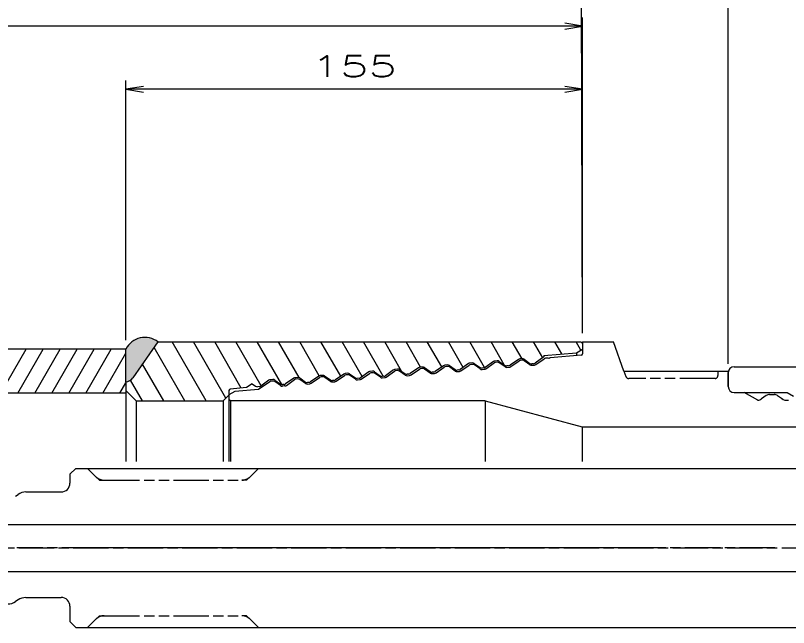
# Model space of a CAD drawing. Units: millimetres at full size, sheet at 1:1. Extents: x -2456 to -674, y 2522 to 3782.
# Drawn here: x -1472.5 to -1210.1, y 3161.4 to 3369.1 of the extents above; entities that cross this region are included whole.
import ezdxf
from ezdxf.enums import TextEntityAlignment as Align

# ---------------------------------------------------------------- set-up
doc = ezdxf.new("R2010")
doc.units = ezdxf.units.MM
doc.linetypes.add('CHAIN', pattern=[18.5, 12, -1.5, 3.5, -1.5])
doc.linetypes.add('CHAIN_DOUBLE_DASH', pattern=[23.5, 12, -1.5, 3.5, -1.5, 3.5, -1.5])
for name, color, linetype, lineweight in [('02細線', 81, 'Continuous', 25), ('0_2', 7, 'Continuous', 25), ('1外形線', 7, 'Continuous', 25), ('4中心線', 1, 'CHAIN', 25), ('中心線', 1, 'CHAIN', 25), ('外形線', 7, 'Continuous', 25), ('想像線', 6, 'CHAIN_DOUBLE_DASH', 25)]:
    doc.layers.add(name, color=color, linetype=linetype, lineweight=lineweight)
doc.styles.add('simplex.shx', font='')
doc.styles.get('simplex.shx').set_extended_font_data('simplex.shx')

# ---------------------------------------------------------------- blocks, each defined once
blk = doc.blocks.new('open_arrow')
at = {"color": 0, "linetype": 'Continuous', "lineweight": -2}
blk.add_lwpolyline([(7.5, 1.25), (0, 0), (7.5, -1.25)], dxfattribs=at)

msp = doc.modelspace()

# ---------------------------------------------------------------- hatches: boundary and pattern name
at = {"layer": '1外形線'}
msp.add_hatch(color=256, dxfattribs=at).paths.add_polyline_path([(-1432.693, 3246.083, -0.23408), (-1435.03, 3244.806), (-1435.03, 3255.912), (-1435.03, 3255.912, -0.472), (-1424.13, 3258.312)])

# ---------------------------------------------------------------- linework, layer by layer
at = {"layer": '02細線', "color": 7}
for p, q in [((-1280.038, 3261.312), (-1280.366, 3394.889)), ((-1280.03, 3261.312), (-1280.03, 3368.44)), ((-1280.03, 3365.44), (-1554.017, 3365.44)), ((-1435.03, 3258.912), (-1435.03, 3347.025)), ((-1280.03, 3261.312), (-1280.03, 3347.025)), ((-1280.03, 3344.025), (-1435.03, 3344.025))]:
    msp.add_line(p, q, dxfattribs=at)
at = {"layer": '02細線'}
for p, q in [((-1407.755, 3238.304), (-1419.307, 3258.312)), ((-1401.084, 3239.249), (-1412.09, 3258.312)), ((-1395.833, 3242.653), (-1404.873, 3258.312)), ((-1389.082, 3243.46), (-1397.657, 3258.312)), ((-1382.076, 3243.826), (-1390.44, 3258.312)), ((-1376.228, 3246.197), (-1383.223, 3258.312)), ((-1369.362, 3246.804), (-1376.006, 3258.312)), ((-1362.083, 3246.696), (-1368.789, 3258.312)), ((-1354.796, 3246.575), (-1361.572, 3258.312)), ((-1347.634, 3246.67), (-1354.355, 3258.312)), ((-1341.411, 3248.393), (-1347.138, 3258.312)), ((-1334.968, 3249.732), (-1339.922, 3258.312)), ((-1327.797, 3249.811), (-1332.705, 3258.312)), ((-1320.51, 3249.69), (-1325.488, 3258.312)), ((-1313.234, 3249.588), (-1318.271, 3258.312)), ((-1306.558, 3250.525), (-1311.054, 3258.312)), ((-1300.54, 3252.601), (-1303.837, 3258.312)), ((-1293.511, 3252.926), (-1296.62, 3258.312)), ((-1287.045, 3254.228), (-1289.403, 3258.312)), ((-1280.563, 3255.5), (-1282.186, 3258.312)), ((-1477.49, 3240.912), (-1468.83, 3255.912)), ((-1471.717, 3240.912), (-1463.056, 3255.912)), ((-1465.943, 3240.912), (-1457.283, 3255.912)), ((-1460.17, 3240.912), (-1451.509, 3255.912)), ((-1454.396, 3240.912), (-1445.736, 3255.912)), ((-1448.623, 3240.912), (-1439.962, 3255.912)), ((-1442.849, 3240.912), (-1435.03, 3254.455)), ((-1414.972, 3238.304), (-1425.442, 3256.438)), ((-1422.189, 3238.304), (-1429.398, 3250.789)), ((-1437.076, 3240.912), (-1435.03, 3244.455)), ((-1429.406, 3238.304), (-1433.46, 3245.325))]:
    msp.add_line(p, q, dxfattribs=at)
at = {"layer": '0_2'}
for p, q in [((-1230.517, 3250.912), (-1230.517, 3395.011)), ((-1452.017, 3215.412), (-1454.017, 3213.412)), ((-1454.017, 3213.412), (-1454.017, 3210.405)), ((-1469.017, 3207.405), (-1457.017, 3207.405)), ((-1469.017, 3171.614), (-1457.017, 3171.614)), ((-1454.017, 3168.614), (-1454.017, 3163.412)), ((-1454.017, 3163.412), (-1452.017, 3161.412))]:
    msp.add_line(p, q, dxfattribs=at)
at = {"layer": '0_2', "color": 9}
for p, q in [((-1445.189, 3212.584), (-1444.017, 3211.412)), ((-1392.845, 3212.584), (-1394.017, 3211.412)), ((-1444.017, 3211.412), (-1442.36, 3211.412)), ((-1394.017, 3211.412), (-1395.674, 3211.412)), ((-1445.189, 3164.241), (-1444.017, 3165.412)), ((-1444.017, 3165.412), (-1442.36, 3165.412)), ((-1394.017, 3165.412), (-1395.674, 3165.412)), ((-1392.845, 3164.241), (-1394.017, 3165.412))]:
    msp.add_line(p, q, dxfattribs=at)
at = {"layer": '0_2'}
for centre, start, end in [((-1457.017, 3210.405), 270, 0), ((-1457.017, 3168.614), 0, 90)]:
    msp.add_arc(centre, 3, start, end, dxfattribs=at)
at = {"layer": '1外形線'}
for p, q in [((-1424.13, 3258.312), (-1432.693, 3246.083)), ((-1424.13, 3258.312), (-1280.53, 3258.312)), ((-1280.53, 3258.312), (-1280.03, 3257.812)), ((-1280.03, 3258.312), (-1269.53, 3258.312)), ((-1280.03, 3258.312), (-1280.03, 3254.272)), ((-1280.03, 3257.812), (-1280.03, 3255.812)), ((-1265.927, 3248.412), (-1269.53, 3258.312)), ((-1435.03, 3255.912), (-1887.191, 3255.912)), ((-1435.03, 3244.806), (-1435.03, 3255.912)), ((-1293.088, 3253.724), (-1282.023, 3254.646)), ((-1282.023, 3254.646), (-1280.03, 3255.812)), ((-1282.023, 3254.646), (-1282.023, 3253.646)), ((-1308.928, 3251.902), (-1309.752, 3251.834)), ((-1301.776, 3252.362), (-1304.587, 3250.394)), ((-1304.326, 3249.926), (-1301.529, 3251.884)), ((-1300.461, 3252.608), (-1301.285, 3252.539)), ((-1300.444, 3252.111), (-1301.038, 3252.061)), ((-1299.805, 3252.43), (-1297.836, 3251.052)), ((-1297.83, 3250.563), (-1299.788, 3251.934)), ((-1293.088, 3253.222), (-1296.12, 3251.099)), ((-1295.859, 3250.631), (-1293.062, 3252.59)), ((-1291.977, 3252.816), (-1292.571, 3252.767)), ((-1290.977, 3252.9), (-1291.335, 3252.649)), ((-1280.489, 3253.774), (-1290.977, 3252.9)), ((-1335.644, 3249.539), (-1338.455, 3247.571)), ((-1334.329, 3249.786), (-1335.153, 3249.717)), ((-1334.312, 3249.289), (-1334.906, 3249.239)), ((-1333.673, 3249.608), (-1331.704, 3248.23)), ((-1327.177, 3250.245), (-1329.988, 3248.277)), ((-1329.727, 3247.809), (-1326.93, 3249.767)), ((-1325.862, 3250.491), (-1326.686, 3250.422)), ((-1325.845, 3249.994), (-1326.439, 3249.945)), ((-1325.206, 3250.314), (-1323.237, 3248.935)), ((-1323.231, 3248.446), (-1325.189, 3249.817)), ((-1318.71, 3250.951), (-1321.521, 3248.982)), ((-1321.26, 3248.515), (-1318.463, 3250.473)), ((-1317.395, 3251.197), (-1318.219, 3251.128)), ((-1317.378, 3250.7), (-1317.972, 3250.65)), ((-1316.739, 3251.019), (-1314.77, 3249.641)), ((-1314.764, 3249.151), (-1316.722, 3250.522)), ((-1313.544, 3249.511), (-1314.113, 3249.463)), ((-1310.243, 3251.656), (-1313.054, 3249.688)), ((-1312.793, 3249.22), (-1309.996, 3251.178)), ((-1308.911, 3251.405), (-1309.505, 3251.356)), ((-1308.272, 3251.725), (-1306.303, 3250.346)), ((-1306.297, 3249.857), (-1308.255, 3251.228)), ((-1305.077, 3250.216), (-1305.646, 3250.169)), ((-1305.64, 3249.68), (-1304.816, 3249.748)), ((-1296.61, 3250.922), (-1297.179, 3250.874)), ((-1297.173, 3250.385), (-1296.349, 3250.454)), ((-1228.517, 3249.912), (-1180.517, 3249.912)), ((-1369.512, 3246.717), (-1372.323, 3244.749)), ((-1368.197, 3246.963), (-1369.021, 3246.895)), ((-1367.541, 3246.786), (-1365.572, 3245.407)), ((-1361.045, 3247.423), (-1363.856, 3245.455)), ((-1363.595, 3244.987), (-1360.798, 3246.945)), ((-1359.73, 3247.669), (-1360.554, 3247.6)), ((-1359.713, 3247.172), (-1360.307, 3247.122)), ((-1359.074, 3247.491), (-1357.105, 3246.113)), ((-1357.099, 3245.624), (-1359.057, 3246.994)), ((-1352.578, 3248.128), (-1355.389, 3246.16)), ((-1355.128, 3245.692), (-1352.331, 3247.651)), ((-1351.263, 3248.374), (-1352.087, 3248.306)), ((-1351.246, 3247.877), (-1351.84, 3247.828)), ((-1350.607, 3248.197), (-1348.638, 3246.818)), ((-1348.632, 3246.329), (-1350.59, 3247.7)), ((-1347.412, 3246.688), (-1347.981, 3246.641)), ((-1344.111, 3248.834), (-1346.922, 3246.866)), ((-1346.661, 3246.398), (-1343.864, 3248.356)), ((-1342.796, 3249.08), (-1343.62, 3249.011)), ((-1342.779, 3248.583), (-1343.373, 3248.534)), ((-1342.14, 3248.903), (-1340.171, 3247.524)), ((-1340.165, 3247.035), (-1342.123, 3248.406)), ((-1338.945, 3247.394), (-1339.514, 3247.347)), ((-1339.508, 3246.857), (-1338.684, 3246.926)), ((-1338.194, 3247.103), (-1335.397, 3249.062)), ((-1331.698, 3247.74), (-1333.656, 3249.111)), ((-1330.478, 3248.1), (-1331.047, 3248.052)), ((-1331.041, 3247.563), (-1330.217, 3247.632)), ((-1322.011, 3248.805), (-1322.58, 3248.758)), ((-1322.574, 3248.269), (-1321.75, 3248.337)), ((-1314.107, 3248.974), (-1313.283, 3249.043)), ((-1265.927, 3248.412), (-1230.517, 3248.412)), ((-1230.517, 3248.412), (-1230.517, 3243.162)), ((-1230.517, 3243.162), (-1230.517, 3247.912)), ((-1435.03, 3244.806), (-1435.03, 3240.912)), ((-1392.183, 3244.138), (-1394.097, 3242.798)), ((-1392.183, 3244.138), (-1390.969, 3243.288)), ((-1386.199, 3244.828), (-1390.03, 3242.145)), ((-1386.446, 3245.306), (-1389.257, 3243.338)), ((-1385.131, 3245.552), (-1385.955, 3245.483)), ((-1385.114, 3245.055), (-1385.708, 3245.006)), ((-1384.475, 3245.375), (-1382.506, 3243.996)), ((-1382.5, 3243.507), (-1384.458, 3244.878)), ((-1377.979, 3246.012), (-1380.79, 3244.043)), ((-1380.529, 3243.576), (-1377.732, 3245.534)), ((-1376.664, 3246.258), (-1377.488, 3246.189)), ((-1376.647, 3245.761), (-1377.241, 3245.711)), ((-1376.008, 3246.08), (-1374.039, 3244.702)), ((-1374.033, 3244.212), (-1375.991, 3245.583)), ((-1372.813, 3244.572), (-1373.382, 3244.524)), ((-1373.376, 3244.035), (-1372.552, 3244.104)), ((-1372.062, 3244.281), (-1369.265, 3246.239)), ((-1368.18, 3246.466), (-1368.774, 3246.417)), ((-1365.566, 3244.918), (-1367.524, 3246.289)), ((-1364.346, 3245.277), (-1364.915, 3245.23)), ((-1364.909, 3244.741), (-1364.085, 3244.809)), ((-1355.879, 3245.983), (-1356.448, 3245.935)), ((-1356.442, 3245.446), (-1355.618, 3245.515)), ((-1347.975, 3246.152), (-1347.151, 3246.22)), ((-1230.517, 3246.412), (-1230.517, 3243.162)), ((-1431.53, 3238.304), (-1435.03, 3241.804)), ((-1400.03, 3241.844), (-1400.03, 3240.304)), ((-1398.037, 3241.478), (-1400.03, 3240.312)), ((-1394.097, 3242.798), (-1399.572, 3242.342)), ((-1390.03, 3242.145), (-1398.037, 3241.478)), ((-1389.747, 3243.16), (-1390.316, 3243.113)), ((-1381.28, 3243.866), (-1381.849, 3243.819)), ((-1381.019, 3243.398), (-1381.843, 3243.329)), ((-1435.03, 3240.912), (-1883.038, 3240.912)), ((-1400.03, 3240.304), (-1402.03, 3238.304)), ((-1400.03, 3240.312), (-1400.03, 3238.812)), ((-1400.03, 3240.304), (-1400.03, 3217.778)), ((-1399.53, 3238.312), (-1400.03, 3238.812)), ((-1400.03, 3238.812), (-1400.03, 3217.778)), ((-1400.03, 3238.812), (-1400.03, 3217.778)), ((-1228.517, 3241.162), (-1225.107, 3241.162)), ((-1220.517, 3238.512), (-1225.107, 3241.162)), ((-1225.107, 3241.162), (-1210.517, 3241.162)), ((-1217.629, 3240.15), (-1219.205, 3239.047)), ((-1217.629, 3240.15), (-1219.205, 3239.047)), ((-1216.482, 3240.512), (-1214.858, 3240.512)), ((-1213.806, 3240.15), (-1212.133, 3238.979)), ((-1210.517, 3241.162), (-1208.424, 3239.954)), ((-1431.53, 3238.304), (-1402.03, 3238.304)), ((-1431.53, 3238.304), (-1431.53, 3217.778)), ((-1402.03, 3238.304), (-1402.03, 3217.778)), ((-1313.03, 3238.312), (-1399.53, 3238.312)), ((-1399.53, 3238.312), (-1399.525, 3217.778)), ((-1313.03, 3238.312), (-1313.03, 3217.778)), ((-1313.03, 3238.312), (-1280.099, 3229.488)), ((-1280.099, 3229.488), (-1129.775, 3229.488)), ((-1280.099, 3229.488), (-1280.099, 3217.778)), ((-1279.989, 3188.412), (-1447.743, 3188.412))]:
    msp.add_line(p, q, dxfattribs=at)
for centre, radius, start, end in [((-1428.592, 3252.625), 7.229, 51.88256, 152.95233), ((-1309.669, 3250.837), 1, 94.7636, 125), ((-1308.845, 3250.906), 1, 55, 94.7636), ((-1301.202, 3251.543), 1, 94.7636, 125), ((-1300.955, 3251.065), 1, 94.7636, 125), ((-1300.378, 3251.611), 1, 55, 94.7636), ((-1300.361, 3251.114), 1, 55, 94.7636), ((-1292.488, 3251.77), 1, 94.7636, 125), ((-1291.894, 3251.82), 1, 56.02546, 94.7636), ((-1280.53, 3254.272), 0.5, 274.7636, 0), ((-1335.07, 3248.72), 1, 94.7636, 125), ((-1334.823, 3248.243), 1, 94.7636, 125), ((-1334.246, 3248.789), 1, 55, 94.7636), ((-1334.229, 3248.292), 1, 55, 94.7636), ((-1326.603, 3249.426), 1, 94.7636, 125), ((-1326.356, 3248.948), 1, 94.7636, 125), ((-1325.779, 3249.495), 1, 55, 94.7636), ((-1325.762, 3248.998), 1, 55, 94.7636), ((-1318.136, 3250.131), 1, 94.7636, 125), ((-1317.889, 3249.654), 1, 94.7636, 125), ((-1317.312, 3250.2), 1, 55, 94.7636), ((-1317.295, 3249.703), 1, 55, 94.7636), ((-1314.196, 3250.46), 1, 235, 274.7636), ((-1314.19, 3249.971), 1, 235, 274.7636), ((-1313.627, 3250.507), 1, 274.7636, 305), ((-1313.366, 3250.039), 1, 274.7636, 305), ((-1309.422, 3250.359), 1, 94.7636, 125), ((-1308.828, 3250.409), 1, 55, 94.7636), ((-1305.729, 3251.165), 1, 235, 274.7636), ((-1305.723, 3250.676), 1, 235, 274.7636), ((-1305.16, 3251.213), 1, 274.7636, 305), ((-1304.899, 3250.745), 1, 274.7636, 305), ((-1297.262, 3251.871), 1, 235, 274.7636), ((-1297.256, 3251.382), 1, 235, 274.7636), ((-1296.693, 3251.918), 1, 274.7636, 305), ((-1296.432, 3251.45), 1, 274.7636, 305), ((-1228.517, 3247.912), 2, 90, 180), ((-1368.938, 3245.898), 1, 94.7636, 125), ((-1368.114, 3245.967), 1, 55, 94.7636), ((-1360.471, 3246.604), 1, 94.7636, 125), ((-1360.224, 3246.126), 1, 94.7636, 125), ((-1359.647, 3246.672), 1, 55, 94.7636), ((-1359.63, 3246.175), 1, 55, 94.7636), ((-1352.004, 3247.309), 1, 94.7636, 125), ((-1351.757, 3246.831), 1, 94.7636, 125), ((-1351.18, 3247.378), 1, 55, 94.7636), ((-1351.163, 3246.881), 1, 55, 94.7636), ((-1348.064, 3247.638), 1, 235, 274.7636), ((-1347.495, 3247.685), 1, 274.7636, 305), ((-1343.537, 3248.015), 1, 94.7636, 125), ((-1343.29, 3247.537), 1, 94.7636, 125), ((-1342.713, 3248.083), 1, 55, 94.7636), ((-1342.696, 3247.586), 1, 55, 94.7636), ((-1339.597, 3248.343), 1, 235, 274.7636), ((-1339.591, 3247.854), 1, 235, 274.7636), ((-1339.028, 3248.39), 1, 274.7636, 305), ((-1338.767, 3247.923), 1, 274.7636, 305), ((-1331.13, 3249.049), 1, 235, 274.7636), ((-1331.124, 3248.559), 1, 235, 274.7636), ((-1330.561, 3249.096), 1, 274.7636, 305), ((-1330.3, 3248.628), 1, 274.7636, 305), ((-1322.663, 3249.754), 1, 235, 274.7636), ((-1322.657, 3249.265), 1, 235, 274.7636), ((-1322.094, 3249.802), 1, 274.7636, 305), ((-1321.833, 3249.334), 1, 274.7636, 305), ((-1435.151, 3247.804), 3, 272.30217, 325), ((-1385.872, 3244.487), 1, 94.7636, 125), ((-1385.625, 3244.009), 1, 94.7636, 125), ((-1385.048, 3244.556), 1, 55, 94.7636), ((-1385.031, 3244.059), 1, 55, 94.7636), ((-1381.932, 3244.815), 1, 235, 274.7636), ((-1381.363, 3244.863), 1, 274.7636, 305), ((-1377.405, 3245.192), 1, 94.7636, 125), ((-1377.158, 3244.715), 1, 94.7636, 125), ((-1376.581, 3245.261), 1, 55, 94.7636), ((-1376.564, 3244.764), 1, 55, 94.7636), ((-1373.465, 3245.521), 1, 235, 274.7636), ((-1373.459, 3245.032), 1, 235, 274.7636), ((-1372.896, 3245.568), 1, 274.7636, 305), ((-1372.635, 3245.1), 1, 274.7636, 305), ((-1368.691, 3245.42), 1, 94.7636, 125), ((-1368.097, 3245.47), 1, 55, 94.7636), ((-1364.998, 3246.226), 1, 235, 274.7636), ((-1364.992, 3245.737), 1, 235, 274.7636), ((-1364.429, 3246.274), 1, 274.7636, 305), ((-1364.168, 3245.806), 1, 274.7636, 305), ((-1356.531, 3246.932), 1, 235, 274.7636), ((-1356.525, 3246.443), 1, 235, 274.7636), ((-1355.962, 3246.979), 1, 274.7636, 305), ((-1355.701, 3246.511), 1, 274.7636, 305), ((-1348.058, 3247.148), 1, 235, 274.7636), ((-1347.234, 3247.217), 1, 274.7636, 305), ((-1399.53, 3241.844), 0.5, 94.7636, 180), ((-1390.399, 3244.11), 1, 235.24872, 274.7636), ((-1389.83, 3244.157), 1, 274.7636, 305), ((-1381.926, 3244.326), 1, 235, 274.7636), ((-1381.102, 3244.395), 1, 274.7636, 305), ((-1228.517, 3243.162), 2, 180, 270), ((-1220.914, 3241.512), 3, 276.89009, 305.27175), ((-1216.482, 3238.512), 2, 90, 125), ((-1214.953, 3238.512), 2, 55, 90), ((-1210.524, 3241.511), 3, 232.43248, 278.68124)]:
    msp.add_arc(centre, radius, start, end, dxfattribs=at)
at = {"layer": '4中心線'}
for p, q in [((-2322.372, 3188.412), (-760.791, 3188.412)), ((-1259.717, 3188.412), (-1472.063, 3188.412))]:
    msp.add_line(p, q, dxfattribs=at)
at = {"layer": '中心線'}
for p, q in [((-1637.813, 3188.412), (-1470.57, 3188.412)), ((-1545.39, 3188.412), (-922.476, 3188.412)), ((-1545.39, 3188.412), (-922.476, 3188.412)), ((-1214.71, 3188.412), (-1420.646, 3188.412))]:
    msp.add_line(p, q, dxfattribs=at)
at = {"layer": '外形線'}
for p, q in [((-1293.088, 3253.724), (-1293.088, 3253.222)), ((-1435.03, 3240.912), (-1435.029, 3217.778)), ((-1452.017, 3215.412), (-1055.41, 3215.412)), ((-1472.506, 3206.014), (-1471.602, 3206.601)), ((-1554.017, 3196.412), (-977.909, 3196.412)), ((-1554.017, 3180.412), (-977.909, 3180.412)), ((-1471.555, 3170.811), (-1472.46, 3170.224)), ((-1452.017, 3161.412), (-1043.109, 3161.412))]:
    msp.add_line(p, q, dxfattribs=at)
for centre, start, end in [((-1468.879, 3202.407), 91.58135, 122.99531), ((-1468.832, 3166.617), 92.11444, 122.99531), ((-1475.182, 3174.417), 237.00469, 302.99531)]:
    msp.add_arc(centre, 5, start, end, dxfattribs=at)
at = {"layer": '想像線'}
for p, q in [((-1265.927, 3248.412), (-1265.256, 3246.57)), ((-1234.017, 3248.412), (-1234.017, 3246.912)), ((-1235.017, 3245.912), (-1264.317, 3245.912)), ((-1445.189, 3212.584), (-1448.017, 3215.412)), ((-1392.845, 3212.584), (-1390.017, 3215.412)), ((-1442.36, 3211.412), (-1395.674, 3211.412)), ((-1442.36, 3165.412), (-1395.674, 3165.412)), ((-1445.189, 3164.241), (-1448.017, 3161.412)), ((-1392.845, 3164.241), (-1390.017, 3161.412))]:
    msp.add_line(p, q, dxfattribs=at)
for centre, radius, start, end in [((-1264.317, 3246.912), 1, 200, 270), ((-1235.017, 3246.912), 1, 270, 0), ((-1442.36, 3215.412), 4, 225, 270), ((-1395.674, 3215.412), 4, 270, 315), ((-1442.36, 3161.412), 4, 90, 135), ((-1395.674, 3161.412), 4, 45, 90)]:
    msp.add_arc(centre, radius, start, end, dxfattribs=at)

# ---------------------------------------------------------------- block references
at = {"layer": '02細線', "color": 7, "xscale": 0.8, "yscale": 0.8, "rotation": 180}
for p in [(-1280.03, 3365.44), (-1280.03, 3344.025)]:
    msp.add_blockref('open_arrow', p, dxfattribs=at)
at = {"layer": '02細線', "color": 7, "xscale": 0.8, "yscale": 0.8}
msp.add_blockref('open_arrow', (-1435.03, 3344.025), dxfattribs=at)

# ---------------------------------------------------------------- texts
at = {"layer": '02細線', "color": 7, "style": 'simplex.shx', "width": 1.6}
msp.add_text('155', height=7.038, dxfattribs=at).set_placement((-1357.53, 3351.825), align=Align.MIDDLE_CENTER)

doc.saveas('drawing.dxf')
